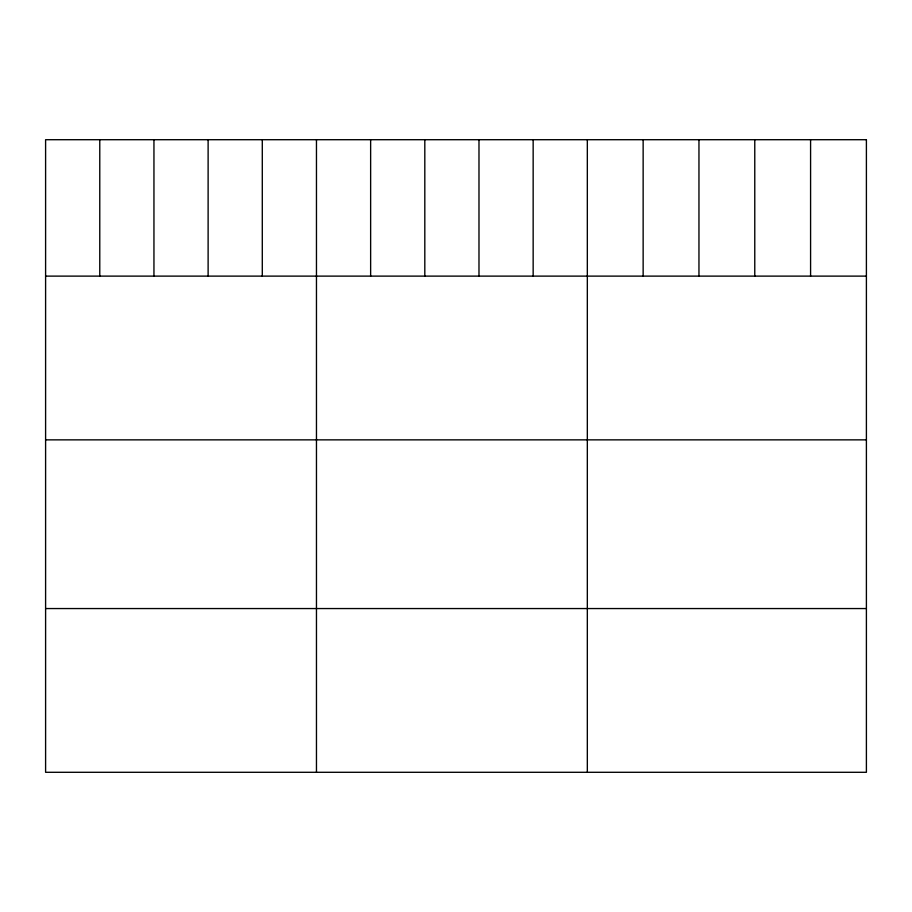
<?xml version="1.0" encoding="UTF-8"?>
<svg xmlns="http://www.w3.org/2000/svg" width="912" height="912" viewBox="0 0 912 912"><rect width="100%" height="100%" fill="white"/><g stroke="black" fill="none" stroke-linecap="round" stroke-linejoin="round"><path stroke-width="1.37" d="M45.6 276.119L866.4 276.119M45.6 439.858L866.4 439.858M45.6 608.555L866.4 608.555M810.586 139.707L810.586 276.119M754.771 139.707L754.771 276.119M698.957 139.707L698.957 276.119M643.142 139.707L643.142 276.119M587.328 139.707L587.328 772.293M533.155 139.707L533.155 276.119M478.982 139.707L478.982 276.119M424.81 139.707L424.81 276.119M370.637 139.707L370.637 276.119M316.464 139.707L316.464 772.293M262.291 139.707L262.291 276.119M208.118 139.707L208.118 276.119M153.946 139.707L153.946 276.119M99.773 139.707L99.773 276.119M866.4 139.707L45.6 139.707L45.6 772.293L866.4 772.293L866.4 139.707"/></g></svg>
